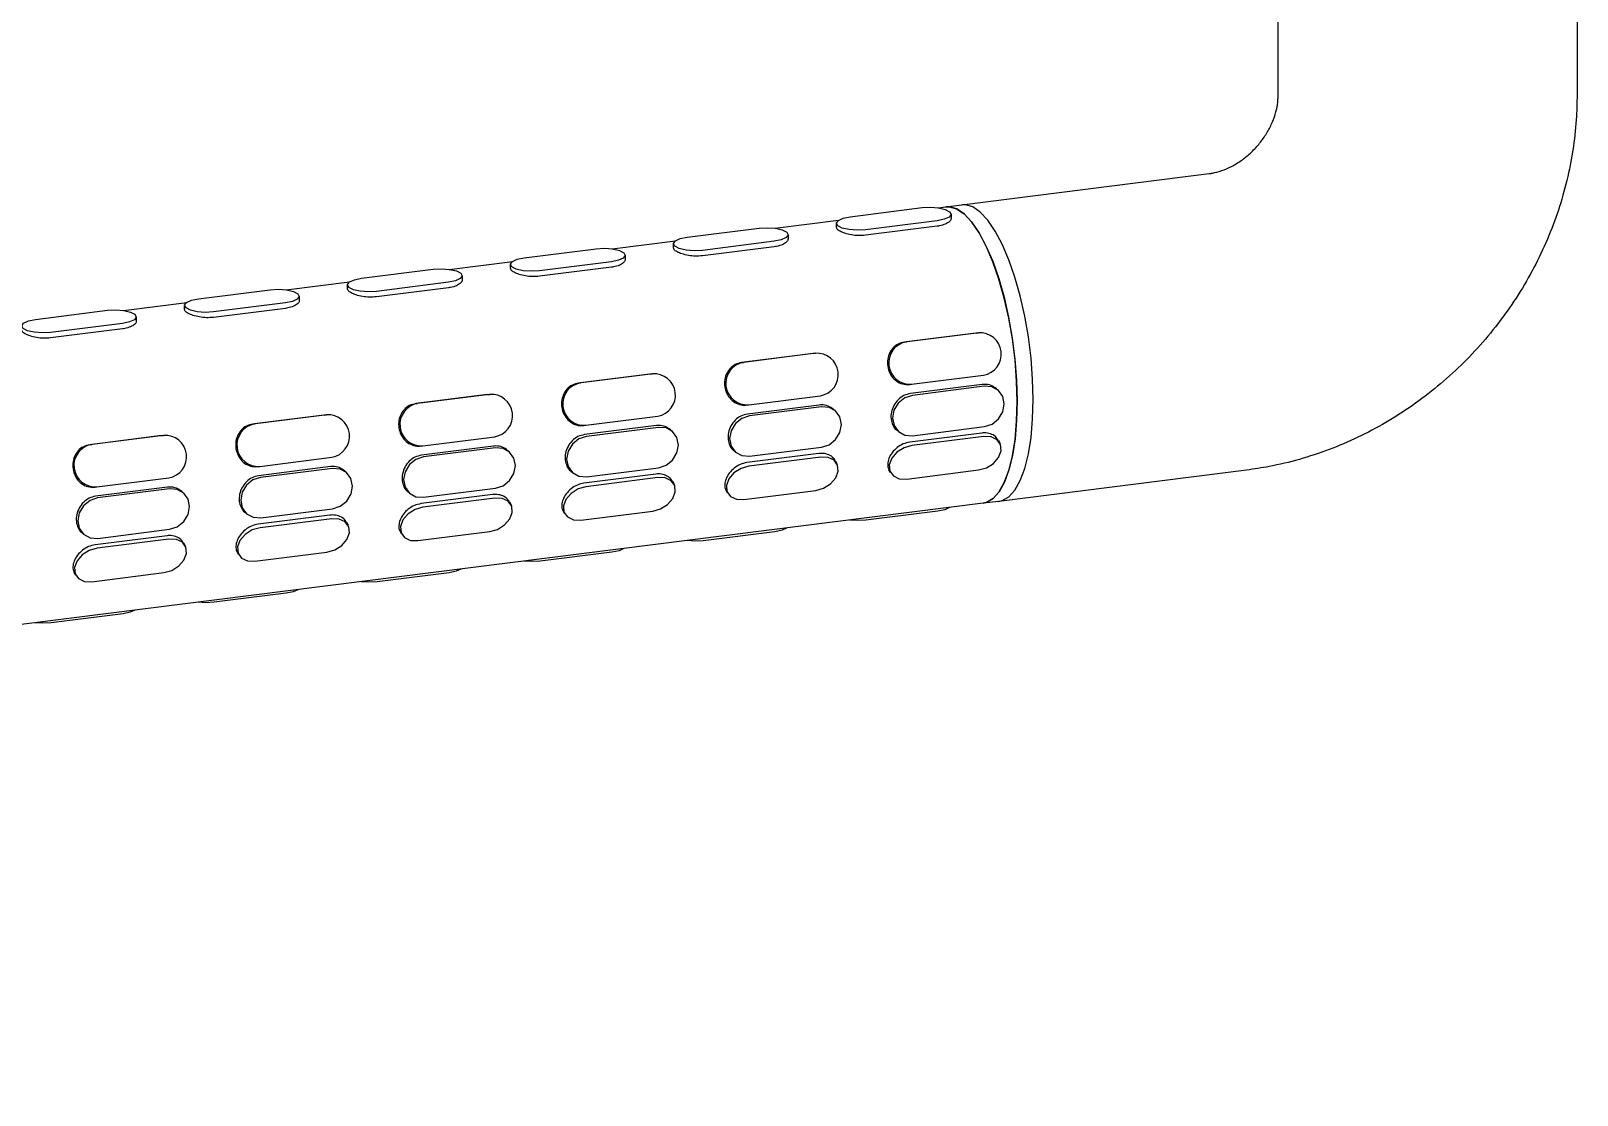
# Model space of a CAD drawing. Extents: x 0 to 951, y -2 to 427.
# Drawn here: x 332.32 to 354.95, y 106.19 to 121.77 of the extents above; entities that cross this region are included whole.
import ezdxf

# ---------------------------------------------------------------- set-up
doc = ezdxf.new("R2010")
doc.units = 0
doc.header["$LTSCALE"] = 23.1
doc.header["$MEASUREMENT"] = 0
doc.layers.get('0').update_dxf_attribs({"linetype": 'CONTINUOUS'})

msp = doc.modelspace()

# ---------------------------------------------------------------- linework, layer by layer
at = {"color": 7, "linetype": 'Continuous', "lineweight": 25}
for p, q in [((350.578, 120.828), (350.578, 124.481)), ((354.953, 124.481), (354.953, 120.828)), ((345.945, 119.227), (349.569, 119.684)), ((344.314, 119.052), (345.366, 119.185)), ((345.6, 119.184), (345.711, 119.198)), ((345.711, 119.198), (345.945, 119.227)), ((345.789, 119.09), (345.789, 119.028)), ((341.929, 118.752), (342.981, 118.885)), ((343.215, 118.883), (344.142, 119)), ((344.112, 118.894), (344.112, 118.956)), ((345.587, 118.994), (344.535, 118.861)), ((345.588, 118.913), (344.535, 118.781)), ((340.83, 118.583), (341.757, 118.7)), ((341.727, 118.593), (341.727, 118.656)), ((343.202, 118.693), (342.15, 118.56)), ((343.202, 118.613), (342.15, 118.48)), ((343.404, 118.789), (343.404, 118.727)), ((338.444, 118.282), (339.371, 118.399)), ((339.543, 118.451), (340.596, 118.584)), ((340.817, 118.393), (339.764, 118.26)), ((341.019, 118.489), (341.019, 118.427)), ((337.158, 118.151), (338.21, 118.283)), ((338.633, 118.188), (338.634, 118.126)), ((339.342, 118.293), (339.341, 118.355)), ((340.817, 118.312), (339.765, 118.18)), ((334.773, 117.85), (335.825, 117.983)), ((336.059, 117.982), (336.986, 118.098)), ((336.956, 117.992), (336.956, 118.054)), ((338.431, 118.092), (337.379, 117.959)), ((338.432, 118.012), (337.379, 117.879)), ((333.674, 117.681), (334.601, 117.798)), ((334.571, 117.692), (334.571, 117.754)), ((336.046, 117.791), (334.994, 117.659)), ((336.046, 117.711), (334.994, 117.579)), ((336.248, 117.888), (336.248, 117.826)), ((332.387, 117.55), (333.44, 117.682)), ((333.661, 117.491), (332.608, 117.358)), ((333.863, 117.587), (333.863, 117.525)), ((333.661, 117.411), (332.609, 117.278)), ((346.161, 117.35), (345.108, 117.218)), ((346.189, 117.353), (345.137, 117.221)), ((346.161, 117.35), (346.189, 117.353)), ((343.776, 117.05), (342.723, 116.917)), ((343.804, 117.053), (342.751, 116.92)), ((343.776, 117.05), (343.804, 117.053)), ((345.108, 117.218), (345.137, 117.221)), ((342.723, 116.917), (342.751, 116.92)), ((341.39, 116.749), (340.338, 116.617)), ((340.338, 116.617), (340.366, 116.62)), ((341.418, 116.752), (340.366, 116.62)), ((341.39, 116.749), (341.418, 116.752)), ((345.185, 116.597), (345.213, 116.6)), ((346.246, 116.596), (345.194, 116.463)), ((345.213, 116.6), (346.266, 116.733)), ((346.276, 116.57), (345.224, 116.437)), ((339.005, 116.449), (337.953, 116.316)), ((339.033, 116.452), (337.981, 116.319)), ((339.005, 116.449), (339.033, 116.452)), ((342.828, 116.3), (343.88, 116.432)), ((346.455, 116.533), (346.482, 116.511)), ((336.62, 116.148), (335.567, 116.016)), ((336.648, 116.151), (335.595, 116.019)), ((336.62, 116.148), (336.648, 116.151)), ((337.953, 116.316), (337.981, 116.319)), ((340.443, 115.999), (341.495, 116.132)), ((342.8, 116.297), (342.828, 116.3)), ((343.861, 116.295), (342.809, 116.163)), ((343.891, 116.269), (342.839, 116.137)), ((344.07, 116.233), (344.096, 116.21)), ((335.567, 116.016), (335.595, 116.019)), ((340.415, 115.996), (340.443, 115.999)), ((341.476, 115.995), (340.423, 115.862)), ((341.506, 115.969), (340.453, 115.836)), ((341.685, 115.932), (341.711, 115.91)), ((345.02, 115.906), (344.994, 115.928)), ((346.239, 115.886), (345.187, 115.753)), ((345.225, 115.847), (346.278, 115.979)), ((334.234, 115.848), (333.182, 115.715)), ((333.182, 115.715), (333.21, 115.718)), ((334.262, 115.851), (333.21, 115.718)), ((334.234, 115.848), (334.262, 115.851)), ((338.029, 115.696), (338.057, 115.699)), ((339.09, 115.694), (338.038, 115.562)), ((338.057, 115.699), (339.11, 115.831)), ((339.12, 115.668), (338.068, 115.536)), ((342.84, 115.546), (343.892, 115.679)), ((346.268, 115.834), (345.215, 115.701)), ((346.482, 115.78), (346.505, 115.739)), ((335.672, 115.398), (336.725, 115.531)), ((339.3, 115.632), (339.326, 115.609)), ((342.635, 115.605), (342.608, 115.628)), ((343.854, 115.585), (342.802, 115.453)), ((343.882, 115.533), (342.83, 115.401)), ((344.097, 115.48), (344.12, 115.438)), ((333.287, 115.098), (334.339, 115.23)), ((335.644, 115.395), (335.672, 115.398)), ((336.705, 115.394), (335.653, 115.261)), ((336.735, 115.368), (335.683, 115.235)), ((336.914, 115.331), (336.94, 115.309)), ((340.249, 115.305), (340.223, 115.327)), ((341.469, 115.285), (340.416, 115.152)), ((341.497, 115.233), (340.445, 115.1)), ((340.455, 115.246), (341.507, 115.378)), ((344.904, 115.307), (344.881, 115.349)), ((345.141, 115.212), (346.193, 115.345)), ((350.116, 115.343), (346.491, 114.886)), ((333.259, 115.095), (333.287, 115.098)), ((334.32, 115.093), (333.267, 114.961)), ((334.35, 115.067), (333.297, 114.935)), ((334.529, 115.031), (334.555, 115.008)), ((337.864, 115.004), (337.838, 115.027)), ((339.083, 114.984), (338.031, 114.852)), ((338.069, 114.945), (339.122, 115.078)), ((341.712, 115.179), (341.734, 115.138)), ((342.518, 115.007), (342.496, 115.048)), ((342.756, 114.912), (343.808, 115.044)), ((346.258, 114.857), (277.505, 106.195)), ((335.684, 114.645), (336.736, 114.777)), ((339.112, 114.932), (338.059, 114.8)), ((339.326, 114.879), (339.349, 114.837)), ((346.491, 114.886), (346.258, 114.857)), ((335.479, 114.704), (335.453, 114.726)), ((336.698, 114.684), (335.646, 114.551)), ((336.726, 114.632), (335.674, 114.499)), ((336.941, 114.578), (336.964, 114.537)), ((340.133, 114.706), (340.111, 114.748)), ((340.37, 114.611), (341.423, 114.744)), ((345.596, 114.743), (344.544, 114.61)), ((333.093, 114.403), (333.067, 114.426)), ((334.313, 114.383), (333.261, 114.251)), ((334.341, 114.331), (333.289, 114.199)), ((333.299, 114.344), (334.351, 114.477)), ((337.748, 114.406), (337.725, 114.447)), ((337.985, 114.311), (339.037, 114.443)), ((343.211, 114.442), (342.159, 114.31)), ((334.556, 114.278), (334.578, 114.236)), ((335.363, 114.105), (335.34, 114.146)), ((335.6, 114.01), (336.652, 114.143)), ((340.826, 114.142), (339.774, 114.009)), ((332.977, 113.805), (332.955, 113.846)), ((333.214, 113.709), (334.267, 113.842)), ((338.441, 113.841), (337.388, 113.709)), ((336.055, 113.541), (335.003, 113.408)), ((333.67, 113.24), (332.618, 113.108))]:
    msp.add_line(p, q, dxfattribs=at)
at = {"color": 7, "linetype": 'Continuous', "lineweight": 25, "flags": 128}
for points in [[(344.535, 118.861), (344.415, 118.854), (344.296, 118.863), (344.197, 118.886), (344.132, 118.92), (344.112, 118.959), (344.14, 118.998), (344.211, 119.031), (344.314, 119.052)], [(345.366, 119.185), (345.487, 119.192), (345.605, 119.183), (345.705, 119.16), (345.769, 119.126), (345.789, 119.087), (345.762, 119.048), (345.691, 119.015), (345.587, 118.994)], [(345.711, 119.198), (345.762, 119.199), (345.87, 119.168), (345.98, 119.094), (346.09, 118.977), (346.198, 118.821), (346.301, 118.628), (346.399, 118.403), (346.487, 118.15), (346.566, 117.874), (346.632, 117.581), (346.686, 117.276), (346.725, 116.966), (346.749, 116.658), (346.758, 116.357), (346.75, 116.07), (346.728, 115.802), (346.69, 115.559), (346.637, 115.346), (346.572, 115.168), (346.494, 115.027), (346.406, 114.927), (346.31, 114.869), (346.258, 114.857)], [(346.758, 116.345), (346.75, 116.646), (346.726, 116.954), (346.688, 117.264), (346.635, 117.569), (346.569, 117.862), (346.491, 118.139), (346.402, 118.394), (346.305, 118.62), (346.202, 118.814), (346.094, 118.972), (345.984, 119.09), (345.874, 119.166), (345.766, 119.198), (345.711, 119.198)], [(346.991, 116.375), (346.984, 116.675), (346.96, 116.983), (346.922, 117.293), (346.869, 117.598), (346.803, 117.892), (346.725, 118.169), (346.636, 118.423), (346.539, 118.649), (346.436, 118.843), (346.328, 119.001), (346.218, 119.119), (346.108, 119.195), (346, 119.228), (345.945, 119.227)], [(346.491, 114.886), (346.539, 114.897), (346.636, 114.953), (346.725, 115.051), (346.803, 115.191), (346.869, 115.368), (346.922, 115.58), (346.96, 115.821), (346.984, 116.088), (346.991, 116.375), (346.984, 116.675), (346.96, 116.983), (346.922, 117.293), (346.869, 117.598), (346.803, 117.892), (346.725, 118.169), (346.636, 118.423), (346.539, 118.649), (346.436, 118.843), (346.328, 119.001), (346.218, 119.119), (346.108, 119.195), (346, 119.228), (345.945, 119.227)], [(342.981, 118.885), (343.101, 118.891), (343.22, 118.883), (343.319, 118.859), (343.384, 118.826), (343.404, 118.786), (343.376, 118.747), (343.305, 118.714), (343.202, 118.693)], [(342.15, 118.56), (342.029, 118.554), (341.911, 118.562), (341.811, 118.586), (341.747, 118.619), (341.727, 118.659), (341.754, 118.698), (341.825, 118.731), (341.929, 118.752)], [(339.764, 118.26), (339.644, 118.253), (339.525, 118.262), (339.426, 118.285), (339.362, 118.319), (339.342, 118.358), (339.369, 118.397), (339.44, 118.43), (339.543, 118.451)], [(340.596, 118.584), (340.716, 118.591), (340.835, 118.582), (340.934, 118.559), (340.999, 118.525), (341.019, 118.486), (340.991, 118.447), (340.92, 118.414), (340.817, 118.393)], [(337.379, 117.959), (337.259, 117.953), (337.14, 117.961), (337.041, 117.984), (336.976, 118.018), (336.956, 118.058), (336.984, 118.097), (337.055, 118.13), (337.158, 118.151)], [(338.21, 118.283), (338.331, 118.29), (338.45, 118.281), (338.549, 118.258), (338.613, 118.225), (338.633, 118.185), (338.606, 118.146), (338.535, 118.113), (338.431, 118.092)], [(335.825, 117.983), (335.945, 117.99), (336.064, 117.981), (336.163, 117.958), (336.228, 117.924), (336.248, 117.885), (336.22, 117.846), (336.15, 117.813), (336.046, 117.791)], [(334.994, 117.659), (334.873, 117.652), (334.755, 117.661), (334.656, 117.684), (334.591, 117.718), (334.571, 117.757), (334.598, 117.796), (334.669, 117.829), (334.773, 117.85)], [(332.608, 117.358), (332.488, 117.352), (332.369, 117.36), (332.27, 117.383), (332.206, 117.417), (332.186, 117.457), (332.213, 117.496), (332.284, 117.528), (332.387, 117.55)], [(333.44, 117.682), (333.56, 117.689), (333.679, 117.68), (333.778, 117.657), (333.843, 117.624), (333.863, 117.584), (333.835, 117.545), (333.764, 117.512), (333.661, 117.491)], [(346.278, 115.979), (346.389, 116.016), (346.484, 116.092), (346.547, 116.196), (346.569, 116.311), (346.547, 116.422), (346.483, 116.509), (346.388, 116.561), (346.276, 116.57)], [(345.224, 116.437), (345.112, 116.401), (345.017, 116.325), (344.954, 116.221), (344.932, 116.105), (344.955, 115.995), (345.018, 115.907), (345.113, 115.855), (345.225, 115.847)], [(346.258, 114.857), (346.305, 114.868), (346.402, 114.924), (346.491, 115.022), (346.569, 115.161), (346.635, 115.339), (346.688, 115.55), (346.726, 115.792), (346.75, 116.059), (346.758, 116.345)], [(346.491, 114.886), (346.539, 114.897), (346.636, 114.953), (346.725, 115.051), (346.803, 115.191), (346.869, 115.368), (346.922, 115.58), (346.96, 115.821), (346.984, 116.088), (346.991, 116.375)], [(342.839, 116.137), (342.727, 116.1), (342.632, 116.024), (342.569, 115.92), (342.547, 115.805), (342.569, 115.695), (342.633, 115.607), (342.728, 115.555), (342.84, 115.546)], [(343.892, 115.679), (344.004, 115.715), (344.099, 115.791), (344.162, 115.895), (344.184, 116.011), (344.161, 116.121), (344.098, 116.209), (344.003, 116.261), (343.891, 116.269)], [(341.507, 115.378), (341.619, 115.415), (341.713, 115.491), (341.777, 115.595), (341.799, 115.71), (341.776, 115.821), (341.713, 115.908), (341.618, 115.96), (341.506, 115.969)], [(339.122, 115.078), (339.233, 115.114), (339.328, 115.19), (339.391, 115.294), (339.413, 115.41), (339.391, 115.52), (339.327, 115.608), (339.232, 115.66), (339.12, 115.668)], [(340.453, 115.836), (340.341, 115.8), (340.247, 115.724), (340.184, 115.62), (340.162, 115.504), (340.184, 115.394), (340.248, 115.306), (340.343, 115.254), (340.455, 115.246)], [(345.215, 115.701), (345.101, 115.669), (344.998, 115.604), (344.922, 115.516), (344.886, 115.42), (344.894, 115.329), (344.945, 115.258), (345.032, 115.217), (345.141, 115.212)], [(346.193, 115.345), (346.308, 115.377), (346.411, 115.442), (346.486, 115.53), (346.523, 115.626), (346.515, 115.717), (346.463, 115.788), (346.377, 115.829), (346.268, 115.834)], [(338.068, 115.536), (337.956, 115.499), (337.861, 115.423), (337.798, 115.319), (337.776, 115.204), (337.799, 115.093), (337.862, 115.006), (337.957, 114.954), (338.069, 114.945)], [(343.808, 115.044), (343.923, 115.077), (344.026, 115.142), (344.101, 115.229), (344.137, 115.326), (344.129, 115.416), (344.078, 115.488), (343.991, 115.529), (343.882, 115.533)], [(335.683, 115.235), (335.571, 115.199), (335.476, 115.123), (335.413, 115.019), (335.391, 114.903), (335.414, 114.793), (335.477, 114.705), (335.572, 114.653), (335.684, 114.645)], [(336.736, 114.777), (336.848, 114.814), (336.943, 114.89), (337.006, 114.994), (337.028, 115.109), (337.005, 115.22), (336.942, 115.307), (336.847, 115.359), (336.735, 115.368)], [(341.423, 114.744), (341.537, 114.776), (341.64, 114.841), (341.716, 114.929), (341.752, 115.025), (341.744, 115.116), (341.693, 115.187), (341.606, 115.228), (341.497, 115.233)], [(342.83, 115.401), (342.715, 115.368), (342.612, 115.303), (342.537, 115.216), (342.501, 115.119), (342.509, 115.029), (342.56, 114.957), (342.647, 114.916), (342.756, 114.912)], [(334.351, 114.477), (334.463, 114.513), (334.558, 114.589), (334.621, 114.693), (334.643, 114.809), (334.62, 114.919), (334.557, 115.007), (334.462, 115.059), (334.35, 115.067)], [(340.445, 115.1), (340.33, 115.068), (340.227, 115.003), (340.152, 114.915), (340.115, 114.819), (340.123, 114.728), (340.175, 114.657), (340.261, 114.616), (340.37, 114.611)], [(333.297, 114.935), (333.186, 114.898), (333.091, 114.822), (333.028, 114.718), (333.006, 114.603), (333.028, 114.492), (333.092, 114.405), (333.187, 114.353), (333.299, 114.344)], [(338.059, 114.8), (337.945, 114.767), (337.842, 114.702), (337.766, 114.615), (337.73, 114.518), (337.738, 114.427), (337.789, 114.356), (337.876, 114.315), (337.985, 114.311)], [(339.037, 114.443), (339.152, 114.476), (339.255, 114.541), (339.33, 114.628), (339.367, 114.725), (339.359, 114.815), (339.308, 114.887), (339.221, 114.928), (339.112, 114.932)], [(345.768, 114.795), (345.7, 114.764), (345.596, 114.743)], [(336.652, 114.143), (336.767, 114.175), (336.87, 114.24), (336.945, 114.328), (336.982, 114.424), (336.974, 114.515), (336.922, 114.586), (336.835, 114.627), (336.726, 114.632)], [(344.544, 114.61), (344.424, 114.604), (344.31, 114.612)], [(334.267, 113.842), (334.381, 113.875), (334.484, 113.94), (334.56, 114.027), (334.596, 114.124), (334.588, 114.214), (334.537, 114.286), (334.45, 114.327), (334.341, 114.331)], [(335.674, 114.499), (335.559, 114.467), (335.457, 114.402), (335.381, 114.314), (335.345, 114.218), (335.353, 114.127), (335.404, 114.056), (335.491, 114.015), (335.6, 114.01)], [(342.159, 114.31), (342.039, 114.303), (341.925, 114.311)], [(343.383, 114.495), (343.315, 114.464), (343.211, 114.442)], [(333.289, 114.199), (333.174, 114.166), (333.071, 114.101), (332.996, 114.014), (332.959, 113.917), (332.967, 113.826), (333.019, 113.755), (333.105, 113.714), (333.214, 113.709)], [(340.998, 114.194), (340.929, 114.163), (340.826, 114.142)], [(338.613, 113.894), (338.544, 113.863), (338.441, 113.841)], [(339.774, 114.009), (339.653, 114.003), (339.54, 114.011)], [(337.388, 113.709), (337.268, 113.702), (337.154, 113.71)], [(335.003, 113.408), (334.883, 113.401), (334.769, 113.41)], [(336.227, 113.593), (336.159, 113.562), (336.055, 113.541)], [(333.842, 113.293), (333.773, 113.262), (333.67, 113.24)], [(332.618, 113.108), (332.497, 113.101), (332.384, 113.109)]]:
    msp.add_lwpolyline(points, dxfattribs=at)
at = {"color": 7, "linetype": 'Continuous', "lineweight": 25}
for centre, start, end in [((346.213, 117.041), 279.7694, 94.3413), ((343.827, 116.741), 279.7694, 94.3413), ((345.19, 116.912), 99.7694, 274.3413), ((342.804, 116.612), 99.7694, 274.3413), ((340.419, 116.311), 99.7694, 274.3413), ((341.442, 116.44), 279.7694, 94.3413), ((339.057, 116.14), 279.7693, 94.3414), ((336.671, 115.839), 279.7694, 94.3412), ((338.034, 116.011), 99.7693, 274.3414), ((335.648, 115.71), 99.7694, 274.3413), ((333.263, 115.41), 99.7693, 274.3414), ((334.286, 115.539), 279.7693, 94.3413)]:
    msp.add_arc(centre, 0.313, start, end, dxfattribs=at)
for points, knots in [([(349.569, 119.684), (349.585, 119.686), (349.64, 119.694), (349.748, 119.722), (349.892, 119.783), (350.036, 119.87), (350.173, 119.98), (350.296, 120.109), (350.4, 120.252), (350.482, 120.403), (350.539, 120.553), (350.573, 120.701), (350.577, 120.784), (350.578, 120.828)], [0, 0, 0, 0, 0.039582, 0.142569, 0.240317, 0.334667, 0.427228, 0.519034, 0.610854, 0.703242, 0.796943, 0.893012, 1, 1, 1, 1]), ([(354.953, 120.828), (354.952, 120.727), (354.947, 120.478), (354.906, 120.081), (354.823, 119.638), (354.703, 119.201), (354.546, 118.773), (354.354, 118.357), (354.128, 117.956), (353.868, 117.574), (353.579, 117.213), (353.26, 116.875), (352.915, 116.565), (352.546, 116.284), (352.156, 116.034), (351.748, 115.818), (351.325, 115.638), (350.891, 115.495), (350.486, 115.397), (350.226, 115.359), (350.116, 115.343)], [0, 0, 0, 0, 0.038326, 0.094909, 0.151623, 0.208546, 0.265658, 0.322936, 0.380359, 0.437904, 0.49555, 0.553278, 0.611065, 0.668886, 0.726717, 0.784532, 0.842298, 0.899983, 0.957548, 1, 1, 1, 1]), ([(344.535, 118.781), (344.501, 118.778), (344.433, 118.773), (344.328, 118.785), (344.233, 118.808), (344.16, 118.839), (344.117, 118.869), (344.116, 118.887), (344.115, 118.894)], [0, 0, 0, 0, 0.173452, 0.346861, 0.521387, 0.696657, 0.870723, 1, 1, 1, 1]), ([(345.786, 119.028), (345.787, 119.025), (345.792, 119.009), (345.766, 118.978), (345.709, 118.942), (345.642, 118.921), (345.599, 118.915), (345.588, 118.913)], [0, 0, 0, 0, 0.069454, 0.346138, 0.625283, 0.904585, 1, 1, 1, 1]), ([(343.401, 118.727), (343.402, 118.724), (343.407, 118.709), (343.381, 118.677), (343.324, 118.641), (343.257, 118.621), (343.213, 118.614), (343.202, 118.613)], [0, 0, 0, 0, 0.069454, 0.346139, 0.625283, 0.904585, 1, 1, 1, 1]), ([(341.016, 118.427), (341.017, 118.424), (341.021, 118.408), (340.995, 118.377), (340.939, 118.34), (340.871, 118.32), (340.828, 118.314), (340.817, 118.312)], [0, 0, 0, 0, 0.069454, 0.346138, 0.625283, 0.904585, 1, 1, 1, 1]), ([(342.15, 118.48), (342.116, 118.478), (342.048, 118.472), (341.942, 118.484), (341.848, 118.508), (341.775, 118.538), (341.732, 118.569), (341.731, 118.586), (341.73, 118.594)], [0, 0, 0, 0, 0.173452, 0.346861, 0.521386, 0.696657, 0.870723, 1, 1, 1, 1]), ([(339.765, 118.18), (339.731, 118.177), (339.663, 118.172), (339.557, 118.184), (339.462, 118.207), (339.39, 118.238), (339.347, 118.268), (339.345, 118.286), (339.345, 118.293)], [0, 0, 0, 0, 0.1734526, 0.3468613, 0.521387, 0.6966568, 0.8707229, 1, 1, 1, 1]), ([(337.379, 117.879), (337.345, 117.877), (337.278, 117.871), (337.172, 117.883), (337.077, 117.907), (337.004, 117.937), (336.961, 117.968), (336.96, 117.985), (336.959, 117.993)], [0, 0, 0, 0, 0.173452, 0.346861, 0.521387, 0.696657, 0.870723, 1, 1, 1, 1]), ([(338.63, 118.126), (338.631, 118.123), (338.636, 118.108), (338.61, 118.076), (338.553, 118.04), (338.486, 118.02), (338.443, 118.013), (338.432, 118.012)], [0, 0, 0, 0, 0.069454, 0.3461376, 0.6252819, 0.9045838, 1, 1, 1, 1]), ([(334.994, 117.579), (334.96, 117.576), (334.892, 117.571), (334.786, 117.583), (334.692, 117.606), (334.619, 117.637), (334.576, 117.667), (334.575, 117.685), (334.574, 117.692)], [0, 0, 0, 0, 0.1734519, 0.3468613, 0.5213871, 0.6966569, 0.8707231, 1, 1, 1, 1]), ([(336.245, 117.826), (336.246, 117.823), (336.251, 117.807), (336.225, 117.775), (336.168, 117.739), (336.101, 117.719), (336.057, 117.713), (336.046, 117.711)], [0, 0, 0, 0, 0.069455, 0.346139, 0.625284, 0.904586, 1, 1, 1, 1]), ([(333.86, 117.525), (333.861, 117.522), (333.866, 117.506), (333.84, 117.475), (333.783, 117.439), (333.715, 117.419), (333.672, 117.412), (333.661, 117.411)], [0, 0, 0, 0, 0.069454, 0.346139, 0.625284, 0.904584, 1, 1, 1, 1]), ([(332.609, 117.278), (332.575, 117.276), (332.507, 117.27), (332.401, 117.282), (332.306, 117.306), (332.234, 117.336), (332.191, 117.367), (332.189, 117.384), (332.189, 117.392)], [0, 0, 0, 0, 0.173453, 0.346862, 0.521387, 0.696657, 0.870723, 1, 1, 1, 1]), ([(345.108, 117.218), (345.076, 117.21), (345.012, 117.195), (344.934, 117.132), (344.88, 117.045), (344.855, 116.943), (344.863, 116.836), (344.901, 116.738), (344.967, 116.659), (345.053, 116.607), (345.13, 116.593), (345.174, 116.596), (345.185, 116.597)], [0, 0, 0, 0, 0.106623, 0.213219, 0.320502, 0.428242, 0.535242, 0.64147, 0.748074, 0.855626, 0.963238, 1, 1, 1, 1]), ([(342.723, 116.917), (342.691, 116.91), (342.627, 116.895), (342.549, 116.831), (342.494, 116.745), (342.47, 116.642), (342.477, 116.536), (342.516, 116.438), (342.581, 116.358), (342.667, 116.307), (342.745, 116.292), (342.789, 116.296), (342.8, 116.297)], [0, 0, 0, 0, 0.106623, 0.213219, 0.320502, 0.428242, 0.535242, 0.64147, 0.748074, 0.855626, 0.963238, 1, 1, 1, 1]), ([(340.338, 116.617), (340.306, 116.609), (340.242, 116.594), (340.163, 116.531), (340.109, 116.444), (340.084, 116.342), (340.092, 116.235), (340.131, 116.137), (340.196, 116.058), (340.282, 116.006), (340.359, 115.991), (340.403, 115.995), (340.415, 115.996)], [0, 0, 0, 0, 0.106623, 0.213219, 0.320502, 0.428242, 0.535242, 0.64147, 0.748074, 0.855625, 0.963238, 1, 1, 1, 1]), ([(346.455, 116.533), (346.43, 116.551), (346.378, 116.588), (346.302, 116.601), (346.257, 116.597), (346.246, 116.596)], [0, 0, 0, 0, 0.417156, 0.851589, 1, 1, 1, 1]), ([(345.194, 116.463), (345.161, 116.456), (345.096, 116.441), (345.012, 116.377), (344.948, 116.292), (344.912, 116.192), (344.906, 116.09), (344.934, 116.001), (344.966, 115.945), (344.993, 115.93), (344.994, 115.929)], [0, 0, 0, 0, 0.141731, 0.283426, 0.426033, 0.569249, 0.711481, 0.852687, 0.994392, 1, 1, 1, 1]), ([(337.953, 116.316), (337.92, 116.309), (337.856, 116.294), (337.778, 116.23), (337.724, 116.144), (337.699, 116.041), (337.707, 115.935), (337.745, 115.837), (337.811, 115.757), (337.897, 115.706), (337.974, 115.691), (338.018, 115.695), (338.029, 115.696)], [0, 0, 0, 0, 0.106623, 0.213219, 0.320502, 0.428242, 0.535242, 0.64147, 0.748073, 0.855626, 0.963237, 1, 1, 1, 1]), ([(342.809, 116.163), (342.776, 116.155), (342.711, 116.14), (342.627, 116.077), (342.563, 115.992), (342.527, 115.892), (342.521, 115.79), (342.549, 115.7), (342.581, 115.645), (342.608, 115.629), (342.609, 115.629)], [0, 0, 0, 0, 0.14173, 0.283426, 0.426033, 0.569249, 0.711481, 0.852687, 0.994392, 1, 1, 1, 1]), ([(344.07, 116.232), (344.044, 116.25), (343.993, 116.287), (343.916, 116.3), (343.872, 116.296), (343.861, 116.295)], [0, 0, 0, 0, 0.417156, 0.851589, 1, 1, 1, 1]), ([(335.567, 116.016), (335.535, 116.008), (335.471, 115.993), (335.393, 115.93), (335.338, 115.843), (335.314, 115.741), (335.322, 115.634), (335.36, 115.536), (335.425, 115.457), (335.511, 115.405), (335.589, 115.39), (335.633, 115.394), (335.644, 115.395)], [0, 0, 0, 0, 0.106623, 0.213219, 0.320502, 0.428242, 0.535242, 0.641471, 0.748074, 0.855626, 0.963238, 1, 1, 1, 1]), ([(341.684, 115.932), (341.659, 115.95), (341.607, 115.987), (341.531, 116), (341.487, 115.996), (341.476, 115.995)], [0, 0, 0, 0, 0.417155, 0.851589, 1, 1, 1, 1]), ([(346.48, 115.779), (346.468, 115.798), (346.442, 115.84), (346.368, 115.879), (346.295, 115.891), (346.251, 115.887), (346.239, 115.886)], [0, 0, 0, 0, 0.261761, 0.576928, 0.892272, 1, 1, 1, 1]), ([(333.182, 115.715), (333.15, 115.708), (333.086, 115.693), (333.007, 115.629), (332.953, 115.543), (332.929, 115.44), (332.936, 115.334), (332.975, 115.236), (333.04, 115.156), (333.126, 115.105), (333.203, 115.09), (333.247, 115.094), (333.259, 115.095)], [0, 0, 0, 0, 0.106623, 0.21322, 0.320502, 0.428242, 0.535242, 0.64147, 0.748074, 0.855625, 0.963237, 1, 1, 1, 1]), ([(339.299, 115.631), (339.274, 115.649), (339.222, 115.686), (339.146, 115.699), (339.102, 115.695), (339.09, 115.694)], [0, 0, 0, 0, 0.417154, 0.851587, 1, 1, 1, 1]), ([(340.423, 115.862), (340.391, 115.855), (340.326, 115.84), (340.241, 115.776), (340.178, 115.691), (340.141, 115.591), (340.136, 115.489), (340.164, 115.4), (340.196, 115.344), (340.223, 115.329), (340.224, 115.328)], [0, 0, 0, 0, 0.141731, 0.283426, 0.426033, 0.569249, 0.711481, 0.852687, 0.994391, 1, 1, 1, 1]), ([(345.187, 115.753), (345.154, 115.746), (345.088, 115.732), (344.997, 115.675), (344.924, 115.6), (344.875, 115.514), (344.859, 115.431), (344.863, 115.374), (344.881, 115.353), (344.883, 115.35)], [0, 0, 0, 0, 0.161857, 0.323674, 0.486532, 0.650085, 0.812515, 0.973773, 1, 1, 1, 1]), ([(338.038, 115.562), (338.005, 115.554), (337.94, 115.539), (337.856, 115.476), (337.792, 115.391), (337.756, 115.291), (337.75, 115.188), (337.778, 115.099), (337.81, 115.044), (337.837, 115.028), (337.838, 115.027)], [0, 0, 0, 0, 0.14173, 0.283426, 0.426033, 0.569249, 0.711481, 0.852687, 0.994391, 1, 1, 1, 1]), ([(342.802, 115.453), (342.769, 115.446), (342.703, 115.431), (342.612, 115.374), (342.539, 115.3), (342.49, 115.214), (342.474, 115.13), (342.478, 115.073), (342.495, 115.052), (342.498, 115.049)], [0, 0, 0, 0, 0.161857, 0.323674, 0.486532, 0.650085, 0.812515, 0.973772, 1, 1, 1, 1]), ([(344.095, 115.478), (344.083, 115.497), (344.057, 115.539), (343.982, 115.578), (343.909, 115.59), (343.865, 115.586), (343.854, 115.585)], [0, 0, 0, 0, 0.261761, 0.576928, 0.892272, 1, 1, 1, 1]), ([(335.653, 115.261), (335.62, 115.254), (335.555, 115.239), (335.471, 115.175), (335.407, 115.09), (335.371, 114.99), (335.365, 114.888), (335.393, 114.799), (335.425, 114.743), (335.452, 114.728), (335.453, 114.727)], [0, 0, 0, 0, 0.1417302, 0.2834258, 0.4260331, 0.5692491, 0.7114812, 0.8526867, 0.9943913, 1, 1, 1, 1]), ([(336.914, 115.331), (336.889, 115.349), (336.837, 115.386), (336.76, 115.399), (336.716, 115.395), (336.705, 115.394)], [0, 0, 0, 0, 0.417156, 0.851591, 1, 1, 1, 1]), ([(341.71, 115.178), (341.698, 115.197), (341.671, 115.239), (341.597, 115.278), (341.524, 115.29), (341.48, 115.286), (341.469, 115.285)], [0, 0, 0, 0, 0.261761, 0.576927, 0.892272, 1, 1, 1, 1]), ([(334.529, 115.03), (334.503, 115.048), (334.452, 115.085), (334.375, 115.098), (334.331, 115.094), (334.32, 115.093)], [0, 0, 0, 0, 0.417158, 0.851587, 1, 1, 1, 1]), ([(339.324, 114.877), (339.312, 114.896), (339.286, 114.938), (339.212, 114.977), (339.139, 114.989), (339.095, 114.985), (339.083, 114.984)], [0, 0, 0, 0, 0.2617608, 0.5769269, 0.8922709, 1, 1, 1, 1]), ([(340.416, 115.152), (340.384, 115.145), (340.318, 115.131), (340.227, 115.074), (340.153, 114.999), (340.104, 114.913), (340.088, 114.83), (340.093, 114.773), (340.11, 114.752), (340.113, 114.749)], [0, 0, 0, 0, 0.161857, 0.323674, 0.486533, 0.650085, 0.812515, 0.973772, 1, 1, 1, 1]), ([(333.267, 114.961), (333.235, 114.953), (333.17, 114.938), (333.085, 114.875), (333.022, 114.789), (332.985, 114.69), (332.98, 114.587), (333.008, 114.498), (333.04, 114.443), (333.067, 114.427), (333.068, 114.426)], [0, 0, 0, 0, 0.141731, 0.283427, 0.426033, 0.56925, 0.711481, 0.852687, 0.994391, 1, 1, 1, 1]), ([(338.031, 114.852), (337.998, 114.845), (337.932, 114.83), (337.841, 114.773), (337.768, 114.699), (337.719, 114.613), (337.703, 114.529), (337.707, 114.472), (337.725, 114.451), (337.727, 114.448)], [0, 0, 0, 0, 0.161857, 0.323673, 0.486532, 0.650085, 0.812515, 0.973772, 1, 1, 1, 1]), ([(335.646, 114.551), (335.613, 114.544), (335.547, 114.53), (335.456, 114.473), (335.383, 114.398), (335.334, 114.312), (335.318, 114.229), (335.322, 114.172), (335.339, 114.151), (335.342, 114.148)], [0, 0, 0, 0, 0.161857, 0.323674, 0.486533, 0.650085, 0.812516, 0.973773, 1, 1, 1, 1]), ([(336.939, 114.577), (336.927, 114.596), (336.901, 114.638), (336.826, 114.677), (336.753, 114.689), (336.709, 114.685), (336.698, 114.684)], [0, 0, 0, 0, 0.261762, 0.576928, 0.892273, 1, 1, 1, 1]), ([(334.554, 114.276), (334.542, 114.295), (334.516, 114.337), (334.441, 114.376), (334.368, 114.388), (334.324, 114.384), (334.313, 114.383)], [0, 0, 0, 0, 0.261762, 0.576928, 0.892271, 1, 1, 1, 1]), ([(333.261, 114.251), (333.228, 114.244), (333.162, 114.229), (333.071, 114.172), (332.997, 114.098), (332.948, 114.012), (332.932, 113.928), (332.937, 113.871), (332.954, 113.85), (332.957, 113.847)], [0, 0, 0, 0, 0.161858, 0.323675, 0.486533, 0.650086, 0.812516, 0.973773, 1, 1, 1, 1])]:
    msp.add_open_spline(points, degree=3, knots=knots, dxfattribs=at)

doc.saveas('drawing.dxf')
